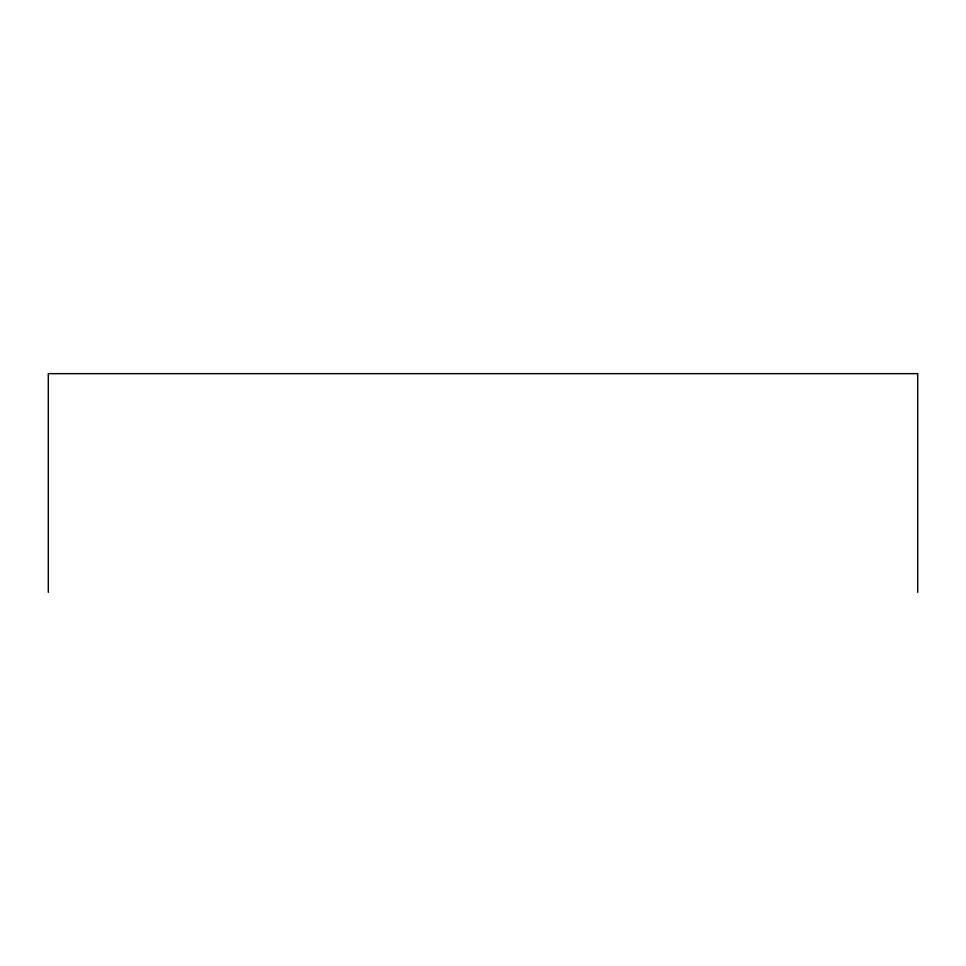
<?xml version="1.0" encoding="UTF-8"?>
<svg xmlns="http://www.w3.org/2000/svg" width="966" height="966" viewBox="0 0 966 966"><rect width="100%" height="100%" fill="white"/><g stroke="black" fill="none" stroke-linecap="round" stroke-linejoin="round"><path stroke-width="1.45" d="M917.7 592.351L917.7 373.649L48.3 373.649L48.3 592.351"/></g></svg>
